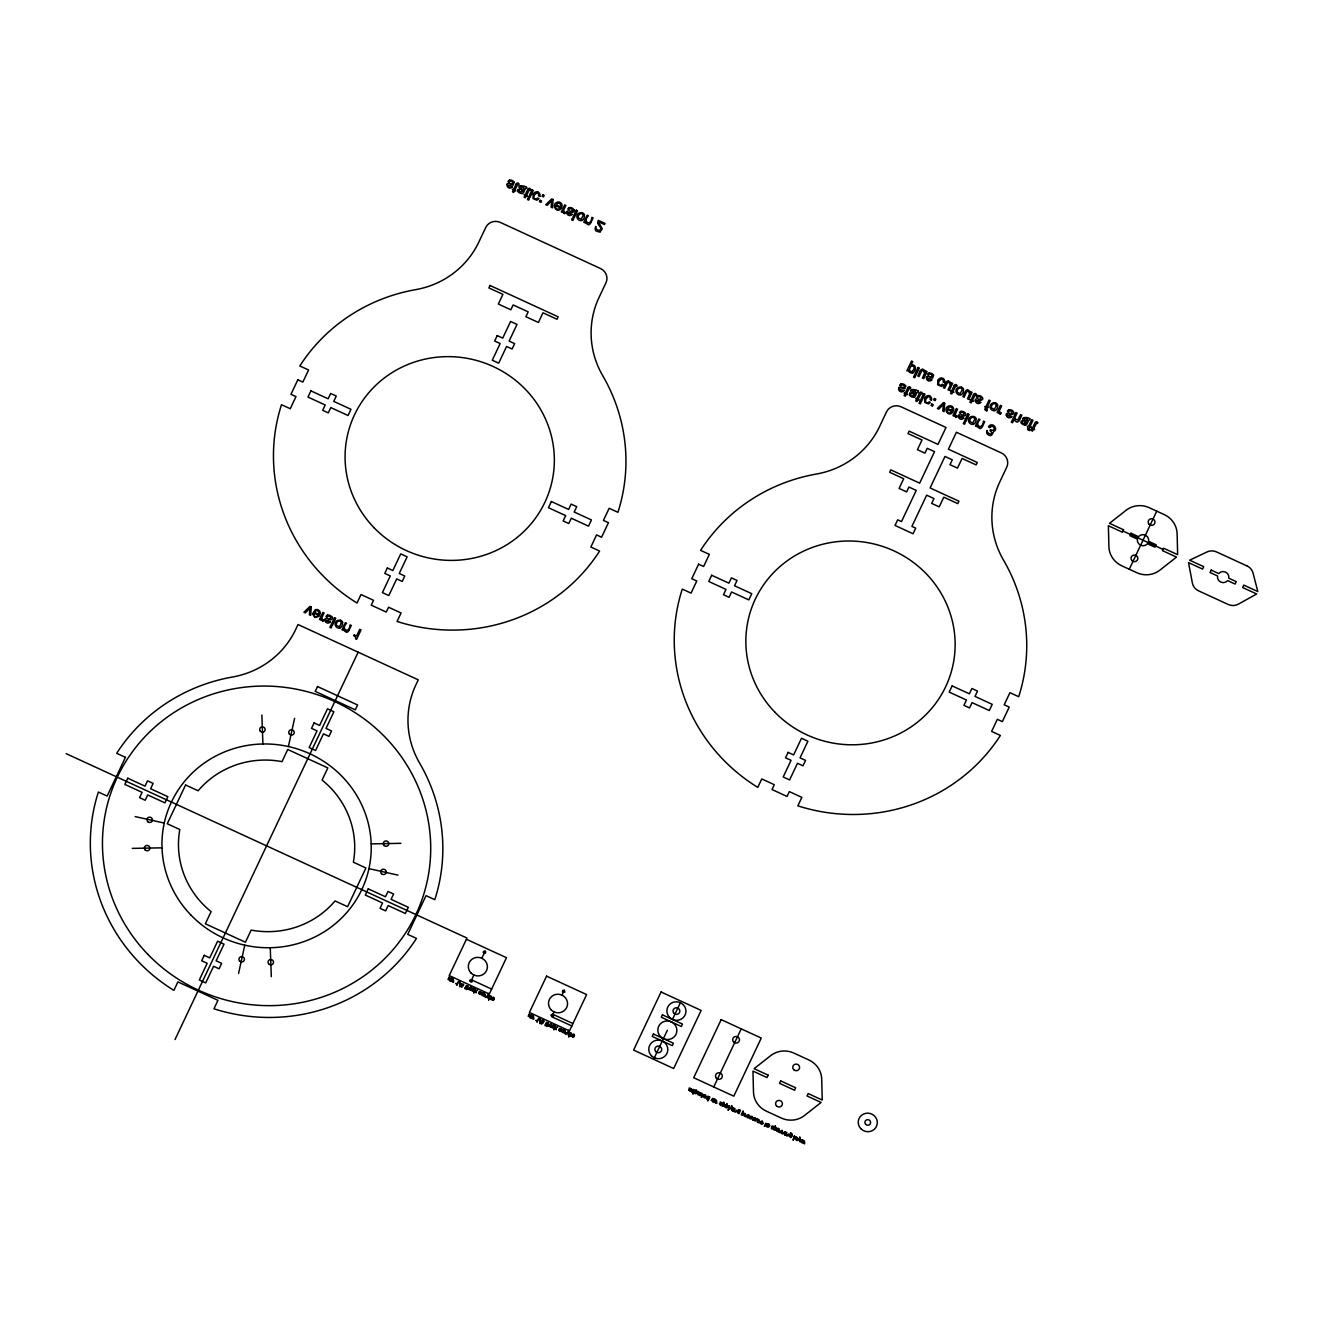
<?xml version="1.0" encoding="UTF-8"?>
<svg xmlns="http://www.w3.org/2000/svg" width="1324" height="1324" viewBox="0 0 1324 1324"><rect width="100%" height="100%" fill="white"/><g stroke="black" fill="none" stroke-linecap="round" stroke-linejoin="round"><path stroke-width="1.5" d="M915.529 368.122L915.132 369.909A8.887 8.623 15.2 0 1 914.785 370.687A4.568 4.419 15.2 0 1 912.832 372.789M553.846 1026.299L552.274 1025.819L552.886 1027.639M473.678 989.458L472.188 988.863L472.734 990.766M564.09 1031.065L562.584 1030.453L563.13 1032.356M574.02 1035.633L572.514 1035.02L573.06 1036.924M493.869 998.71L492.363 998.147L492.909 1000.05M483.922 994.175L482.433 993.579L482.979 995.466M564.587 1031.164C564.471 1026.183 558.91 1033.845 564.14 1032.19M574.517 1035.749C574.401 1030.767 568.84 1038.397 574.07 1036.758M238.585 973.388L244.775 945.154M288.4 746.554L294.59 718.336M696.474 1090.066L694.868 1093.475L695.878 1090.082M474.174 989.657C474.025 984.411 468.564 992.421 473.744 990.6M484.402 994.44C484.17 989.045 478.874 997.286 483.988 995.317M494.332 999.008C494.183 993.662 488.705 1001.755 493.918 999.885M554.309 1026.613C553.846 1021.102 548.914 1029.609 553.895 1027.474M480.811 992.735L480.248 991.693M690.847 1089.371L690.367 1088.378M522.632 191.45L520.382 192.079M914.255 395.214L912.004 395.826M1025.885 423.068L1023.551 423.564M478.543 992.917L480.215 994.556L481.622 992.388M688.579 1089.553L690.251 1091.191L691.558 1089.122M558.695 1029.807L560.366 1031.446L561.773 1029.278M719.329 1103.703L721.001 1105.341L722.308 1103.273M794.797 1138.425L796.469 1140.063L797.793 1137.995M734.555 1110.323L734.837 1108.453L733.513 1111.266M778.975 1130.746L779.257 1128.876L777.916 1131.706M782.087 1132.186L782.368 1130.315L781.028 1133.129M786.423 1134.188L786.704 1132.318L785.38 1135.131M560.929 1029.724L560.466 1028.599M721.547 1103.62L721.067 1102.478M797.031 1138.342L796.502 1137.2M986.86 407.842L988.581 407.312L987.356 406.749L990.236 400.659L989.028 400.096L986.148 406.187L984.692 406.667L985.701 407.13L985.188 408.239A2.582 2.516 15.2 0 0 984.891 409.546A2.367 2.284 15.2 0 0 986.33 410.721M516.079 184.235L513.878 188.902L512.421 189.415L513.414 189.878L512.487 191.848L513.729 192.427L514.655 190.441L515.814 190.987L515.119 189.481L517.783 184.499M518.71 184.864L519.157 183.92M525.562 188.356L523.642 192.427A1.969 1.92 15.2 0 1 522.02 193.585M526.555 188.356L526.803 187.346M323.039 621.188L323.619 619.946M527.73 189.597L525.512 194.264L524.072 194.777L525.065 195.24L524.122 197.21L525.363 197.773L526.307 195.803L527.465 196.349L526.753 194.843L529.434 189.862M530.361 190.226L530.808 189.282M349.155 629.976L351.307 625.458L350.049 624.878C349.288 634.676 340.202 629.264 346.574 623.273L345.349 622.71L342.006 629.777L343.181 630.307L343.644 629.314A3.525 3.409 15.2 0 0 345.845 631.796L346.408 631.862M564.835 213.694L565.414 212.436M175.033 1039.522L358.142 652.186M590.951 222.465L593.102 217.947L591.845 217.368C591.149 227.083 582.047 221.985 588.369 215.762L587.144 215.2L583.801 222.267L584.976 222.796L585.44 221.803A3.525 3.409 15.2 0 0 587.641 224.286L588.204 224.352M447.992 979.446L449.15 977.013L448.968 979.892M452.361 981.928C452.957 974.133 454.397 984.626 453.106 981.911M456.946 985.172L458.716 981.415L456.929 983.848L456.002 983.418M465.187 987.82L464.807 988.614L465.684 988.052M465.369 987.439L466.362 985.387M465.866 987.671L466.727 985.817M471.03 981.084L473.893 975.027M481.82 958.245L484.683 952.204M484.038 996.492C486.52 988.482 483.194 1002.4 488.043 994.804M528.16 1016.319L529.302 1013.886L529.137 1016.766M532.513 1018.801C533.307 1011.337 534.466 1021.35 533.274 1018.868M537.097 1022.045L538.868 1018.288L537.081 1020.721L536.17 1020.291M545.339 1024.693L544.958 1025.488L545.836 1024.925M545.521 1024.313L546.514 1022.26M546.018 1024.544L546.895 1022.691M554.044 1011.9L551.76 1016.749L571.803 1025.968M561.988 995.135L564.272 990.286L564.951 992.073L562.452 992.04L562.717 990.534L564.272 990.286M564.189 1033.382C565.067 1025.901 566.06 1035.815 564.951 1033.432M908.512 370.472L906.874 370.869L911.524 361.022L912.766 361.584L911.061 365.192A3.79 3.674 15.2 0 1 912.104 364.828M907.701 387.998L905.484 392.665L904.044 393.178L905.037 393.642L904.093 395.611L905.335 396.174L906.278 394.204L907.436 394.734L906.725 393.228L909.406 388.246M910.333 388.611L910.78 387.684M920.081 371.134L917.797 375.933L919.055 376.512L921.272 371.812A1.903 1.854 15.2 0 1 923.324 370.604M915.281 392.963L914.834 393.923A3.939 3.823 15.2 0 0 913.709 392.996L912.153 390.381L915.099 391.043M917.184 392.103L915.265 396.174A1.969 1.92 15.2 0 1 913.643 397.349M918.177 392.119L918.426 391.093M919.352 393.344L917.135 398.028L915.695 398.541L916.688 398.987L915.745 400.957L916.986 401.536L917.929 399.567L919.088 400.096L918.376 398.59L921.057 393.609M921.984 393.973L922.431 393.046M945.684 382.917L943.416 387.717L944.674 388.296L946.892 383.612A1.903 1.854 15.2 0 1 948.944 382.388M954.124 385.781L951.923 390.448L950.466 390.961L951.459 391.424L950.533 393.393L951.774 393.956L952.701 391.987L953.876 392.516L953.164 391.01L955.829 386.029M956.772 386.393L957.202 385.466M955.597 413.253L957.517 409.182L956.292 408.62L952.949 415.686L954.124 416.216L954.703 414.991A3.492 3.376 15.2 0 0 955.018 416.166A2.069 2.003 15.2 0 0 956.027 417.308L956.077 417.308M956.441 417.441L957.037 416.183M653.626 1059.299L667.362 1030.237M672.476 1019.447L680.387 1002.698M973.554 394.701L971.336 399.385L969.896 399.898L970.889 400.345L969.946 402.314L971.187 402.893L972.13 400.924L973.289 401.453L972.577 399.947L975.258 394.966M976.185 395.33L976.632 394.403M986.843 411.019L987.356 409.943M982.574 426.229L984.725 421.694L983.467 421.131C982.689 430.797 973.686 425.815 979.992 419.526L978.767 418.963L975.424 426.014L976.599 426.56L977.062 425.55A3.525 3.409 15.2 0 0 979.264 428.049L979.826 428.115M989.955 430.697L990.451 429.638M1000.563 414.164L1001.159 412.906M692.667 1093.773L693.313 1092.366M693.147 1094.005L694.984 1090.115M1014.234 419.129L1012.512 422.737L1011.288 422.174L1015.889 412.459L1017.113 413.022L1015.342 416.762A3.227 3.128 15.2 0 0 1014.912 418.996M696.987 1092.184C694.355 1097.298 696.407 1088.924 698.526 1091.919M699.287 1092.085C695.812 1098.572 700.032 1091.092 697.268 1091.853M701.621 1096.603L701.24 1097.381L702.117 1096.835M701.803 1096.206L702.779 1094.154M702.299 1096.438L703.16 1094.6M1028.831 419.89L1026.911 423.961A1.969 1.92 15.2 0 1 1025.289 425.136M713.752 1086.954L741.225 1028.847M707.579 1100.641L708.191 1099.234M708.059 1100.856L709.896 1096.967M1029.824 419.907L1030.122 418.93M711.137 1100.509L712.775 1098.291L712.113 1100.956M1029.542 430.664L1030.055 429.588M715.506 1102.991C716.284 1095.627 717.393 1105.672 716.267 1103.058M1037.519 423.548L1037.95 422.621M721.977 1105.954L723.847 1102.015L723.682 1103.67M725.089 1107.377L726.959 1103.455L726.793 1105.11M735.846 1111.15C738.809 1107.559 735.267 1114.659 734.175 1111.134M738.991 1113.765L740.43 1110.191L738.511 1109.711M741.241 1114.808L743.095 1110.886L742.946 1112.541M744.402 1116.281C744.982 1108.817 746.504 1118.946 745.147 1116.314M756.318 1119.492C753.687 1124.589 755.723 1116.215 757.841 1119.21M758.619 1119.392C755.292 1125.946 759.215 1118.383 756.616 1119.128M758.056 1122.57C758.817 1115.106 760.026 1125.119 758.801 1122.586M764.66 1125.615L764.296 1126.393L765.156 1125.83M764.842 1125.218L765.835 1123.166M765.338 1125.45L766.215 1123.613M773.53 1129.67L775.401 1125.731L775.268 1127.386M780.266 1131.59C783.312 1128.114 779.588 1134.982 778.595 1131.606M783.378 1133.013C786.473 1129.289 782.716 1136.571 781.69 1132.947M790.858 1137.63C794.88 1135.049 790.031 1131.275 790.378 1133.576M803.403 1143.439C804.016 1136.042 805.406 1145.889 804.164 1143.489M1129.273 569.254L1156.746 511.163M701.223 1095.478L699.122 1095.378L700.231 1094.071M751.817 1118.83L749.897 1118.83L750.212 1117.307M754.647 1120.054L752.512 1119.905L753.654 1118.648M773.299 1128.594L771.329 1128.693L771.627 1127.171M561.575 207.438L556.279 204.839A3.591 3.492 15.2 0 1 557.603 203.317A2.251 2.185 15.2 0 1 560.697 205.75M533.158 194.198L533.009 198.55L536.799 200.189A3.393 3.293 15.2 0 0 538.603 198.583M924.781 397.961L924.632 402.297L928.422 403.936A3.393 3.293 15.2 0 0 930.209 402.33L929.1 401.817A2.482 2.4 15.2 0 1 928.107 402.695A1.953 1.887 15.2 0 1 926.668 402.496M937.822 380.369L937.673 384.721L941.463 386.36A3.393 3.293 15.2 0 0 943.267 384.754L942.142 384.241A2.482 2.4 15.2 0 1 941.149 385.118A1.953 1.887 15.2 0 1 939.709 384.92M787.714 1135.016C790.593 1131.226 787.267 1138.607 786.042 1134.999M699.453 1093.243L701.803 1093.31L700.528 1094.65M750.079 1116.546L752.396 1116.546L751.221 1117.953M752.876 1117.82L755.226 1117.886L753.935 1119.227M771.511 1126.393L773.828 1126.41L772.719 1127.816M549.046 1025.388C551.645 1021.118 549.278 1028.268 547.673 1025.719M468.878 988.548C471.642 984.361 468.878 991.378 467.571 988.896M749.119 1117.357C747.547 1119.773 744.684 1114.543 748.772 1114.725M762.789 1123.646C761.035 1126.178 758.536 1120.617 762.425 1121.014M803.172 1142.215C801.467 1144.681 798.835 1139.269 802.807 1139.6M705.477 1097.232L704.004 1096.255L705.262 1097.431M748.573 1117.175L747.183 1116.115L748.424 1117.291M802.592 1142.066L801.219 1140.99L802.476 1142.165M568.195 1031.677L565.745 1034.094L568.162 1032.406L568.41 1035.318L568.691 1031.76A3.012 2.913 15.2 0 0 568.575 1030.237M731.626 1106.864L729.16 1109.28L731.593 1107.592L731.841 1110.505L732.122 1106.963A7.116 6.901 15.2 0 0 732.122 1106.103L731.609 1105.557M799.646 1138.16L797.18 1140.576L799.613 1138.888L799.861 1141.801L800.143 1138.259A7.116 6.901 15.2 0 0 800.143 1137.399L799.63 1136.853M468.679 988.747L467.587 988.101L467.968 985.668L466.131 989.558L467.355 988.498M541.036 1021.979L541.218 1023.982L543.039 1022.989M548.831 1025.62L547.772 1025.107L548.119 1022.542L546.282 1026.431L547.507 1025.388M600.252 231.7L602.238 228.804L600.153 224.931A4.932 4.783 15.2 0 1 598.928 222.134M700.231 1093.161L701.29 1093.442M750.857 1116.446L751.916 1116.728M753.637 1117.737L754.713 1118.019M772.273 1126.31L773.348 1126.592M542.112 1023.618L541.086 1023.237M543.32 1022.492C546.051 1019.927 539.778 1018.752 541.45 1021.929M700.413 1095.494L699.684 1095.296M753.836 1120.071L753.108 1119.872M772.471 1128.644L771.743 1128.445M541.384 1022.376L542.492 1022.922M738.262 1113.352L737.071 1111.25L739.421 1110.604M790.163 1137.2L788.905 1135.198L791.289 1134.469M724.079 1103.554L725.188 1105.805L722.821 1106.252M727.174 1104.977L728.349 1107.112L725.949 1107.708M743.327 1112.408L744.502 1114.543L742.102 1115.139M775.632 1127.27L776.741 1129.521L774.424 1130.034M738.891 1109.462L739.603 1110.935M790.759 1133.327L791.471 1134.8M692.8 1092.499C690.201 1093.459 692.32 1086.987 694.355 1090.297M707.827 1099.35C704.666 1099.946 707.661 1093.889 709.267 1097.166M1036.576 423.183L1033.912 428.165L1034.623 429.671L1033.448 429.142L1032.521 431.111L1031.28 430.532L1032.207 428.562L1031.231 428.115L1032.67 427.602L1034.888 422.919A1.936 1.87 15.2 0 1 1037.172 421.81M132.284 848.386L162.008 847.823M371.167 843.885L400.891 843.322M479.718 994.076L478.957 993.513M559.953 1030.966L559.142 1030.453M689.821 1090.728L689.026 1090.248M720.504 1104.861L719.76 1104.332M796.055 1139.6L795.244 1139.087M922.745 369.495L923.291 369.644A4.502 4.353 15.2 0 1 923.788 369.859A2.863 2.78 15.2 0 1 925.41 372.094L925.857 371.034L927.015 371.581L923.689 378.631L922.447 378.068L924.566 373.236L923.689 371.101M948.365 381.279L948.894 381.428A4.502 4.353 15.2 0 1 949.407 381.643A2.863 2.78 15.2 0 1 951.029 383.877L951.476 382.835L952.635 383.364L949.308 390.415L948.067 389.852L950.169 385.118L949.44 382.984M967.778 390.216L968.324 390.365A4.502 4.353 15.2 0 1 968.82 390.58A2.863 2.78 15.2 0 1 970.459 392.798L970.906 391.755L972.064 392.301L968.721 399.352L967.496 398.789L969.582 394.055L968.854 391.921M135.147 816.594L164.242 823.065M368.949 868.643L398.028 875.131M912.683 365.97L910.432 366.715L909.323 370.124A1.969 1.903 15.2 0 0 912.501 371.349M564.421 213.545L564.454 213.545A2.069 2.003 15.2 0 1 563.362 212.436A3.492 3.376 15.2 0 1 563.048 211.244L562.501 212.469L561.326 211.923L564.669 204.872L565.894 205.435L563.974 209.49A2.185 2.118 15.2 0 0 564.967 212.353M1000.15 414.015L1000.183 414.015A2.069 2.003 15.2 0 1 999.107 412.906M322.659 621.055L322.626 621.039A2.069 2.003 15.2 0 1 321.567 619.946M471.609 979.859C466.147 979.677 473.992 985.073 471.692 979.909L491.651 989.094M552.902 1014.316C547.391 1014.714 555.65 1019.199 553.002 1014.366L572.944 1023.551M705.593 1094.865C703.176 1093.012 702.564 1099.698 705.973 1097.464A3.972 3.856 15.2 0 0 706.271 1096.901L704.169 1095.875L705.94 1095.825M599.176 222.101L604.505 224.55L605.035 223.442L598.332 220.347A6.388 6.206 15.2 0 0 597.819 222.713M509.194 182.05L508.019 181.504A3.161 3.078 15.2 0 1 509.574 180.047M560.78 205.766L561.972 206.329A3.442 3.343 15.2 0 0 561.806 204.277A3.558 3.442 15.2 0 0 560.78 202.903A4.7 4.551 15.2 0 0 559.837 202.34A3.525 3.409 15.2 0 0 557.073 202.224C550.883 204.409 556.659 213.859 560.797 208.811A9.93 9.632 15.2 0 0 561.558 207.438M539.712 196.432L538.52 195.869A2.218 2.151 15.2 0 0 535.525 193.023M944.376 382.603L943.184 382.057A2.218 2.151 15.2 0 0 940.189 379.194M538.686 198.617L537.478 198.07A2.482 2.4 15.2 0 1 536.485 198.931A1.953 1.887 15.2 0 1 535.045 198.732M512.471 186.982L509.359 186.982L507.969 185.343L513.282 185.046L514.159 182.133M518.098 189.415L519.24 189.944M572.249 214.471C557.586 210.88 576.916 215.018 573.937 209.639M931.897 379.938L928.654 379.905L927.396 378.316L932.692 378.002L933.586 375.106M980.803 402.446C965.957 399.054 985.519 402.86 982.491 397.597M1011.85 416.729C997.121 413.138 1016.451 417.275 1013.539 411.88A3.856 3.74 15.2 0 0 1009.004 409.943M1022.509 421.479L1021.367 420.949A2.532 2.466 15.2 0 0 1021.284 423.217M595.684 226.553C595.767 232.163 604.406 231.237 598.895 225.245A5.346 5.18 15.2 0 1 597.736 222.73M900.816 385.797L899.641 385.251A3.161 3.078 15.2 0 1 901.197 383.795M952.386 409.53L953.594 410.076A3.442 3.343 15.2 0 0 953.412 408.024A3.558 3.442 15.2 0 0 952.403 406.667A4.7 4.551 15.2 0 0 951.459 406.104A3.525 3.409 15.2 0 0 948.696 405.972C942.44 408.189 948.332 417.606 952.419 412.575A9.93 9.632 15.2 0 0 953.181 411.185L947.901 408.603A3.591 3.492 15.2 0 1 949.225 407.08A2.251 2.185 15.2 0 1 952.32 409.513M931.335 400.179L930.143 399.633A2.218 2.151 15.2 0 0 927.148 396.77M989.756 427.553L988.482 426.957A4.005 3.873 15.2 0 1 990.302 425.054C994.539 423.283 997.915 430.317 993.695 431.442C993.05 432.054 991.941 438.244 987.87 434.553A2.863 2.78 15.2 0 1 986.661 432.518A4.171 4.038 15.2 0 1 987.125 430.532M909.72 393.162L910.862 393.691M904.093 390.729L900.982 390.745L899.592 389.107L904.904 388.793L905.781 385.896M963.872 418.235C949.027 414.826 968.556 418.665 965.56 413.386M987.092 430.515C986.645 434.024 994.837 436.059 990.584 430.929M1246.927 565.911L1216.524 551.926A11.039 10.708 15.2 0 0 1206.975 551.959L1189.664 560.201L1203.698 566.655L1202.556 569.072L1188.522 562.617L1192.361 582.941A11.039 10.708 15.2 0 0 1198.617 590.852L1228.258 604.489A11.039 10.708 15.2 0 0 1238.42 604.125L1256.658 593.979L1242.624 587.525L1243.766 585.092L1257.8 591.547L1253.067 573.11A11.039 10.708 15.2 0 0 1246.96 565.878M1122.967 530.99L1163.051 549.427M330.454 621.982C315.608 618.556 335.22 622.396 332.142 617.149M66.2 753.67L466.975 938.054M526.273 187.015C524.469 185.79 513.182 183.672 522.682 191.169M917.896 390.779C915.827 389.273 904.921 387.8 914.305 394.933M1029.542 418.566C1027.904 416.762 1017.229 416.663 1025.951 422.72M796.469 1138.888L795.327 1136.968L797.379 1137.68M690.251 1090.016L689.109 1088.096L691.145 1088.808M560.366 1030.271L559.224 1028.351L561.277 1029.046M480.215 993.381L479.073 991.461L481.125 992.173M1025.388 420.767L1023.816 418.169L1026.745 418.831M720.173 1103.653L720.256 1101.949L721.894 1102.958M523.476 187.28L520.531 186.618L522.103 189.216A3.939 3.823 15.2 0 1 523.245 190.143L523.659 189.216A2.003 1.936 15.2 0 0 523.51 187.263M932.295 375.238L931.666 376.877A6.157 5.975 15.2 0 1 930.557 376.728L929.365 376.512A5.644 5.462 15.2 0 0 927.743 376.347A1.804 1.754 15.2 0 0 926.353 377.224M762.773 1121.974L761.002 1122.024L763.121 1123.066A3.972 3.856 15.2 0 1 762.872 1123.53M803.155 1140.56L801.467 1140.444L803.536 1141.586A3.972 3.856 15.2 0 1 803.254 1142.116M1015.061 418.98L1017.775 420.072L1020.572 414.611L1021.847 415.206L1019.695 419.725A3.509 3.393 15.2 0 1 1017.014 422.075M749.103 1115.685L747.398 1115.636L749.483 1116.728A3.972 3.856 15.2 0 1 749.202 1117.257M484.783 996.525L486.14 997.469L488.01 995.532L488.258 998.445L488.539 994.887A3.012 2.913 15.2 0 0 488.424 993.364M969.714 421.38L972.842 423.035L974.778 419.145A2.118 2.052 15.2 0 0 971.601 417.557M578.091 217.616L581.219 219.271L583.172 215.398A2.118 2.052 15.2 0 0 579.978 213.809M261.871 715.043L262.913 743.989M270.262 947.719L271.304 976.682M536.021 1020.589A1.804 1.754 15.2 0 1 537.048 1021.797M455.87 983.715A1.804 1.754 15.2 0 1 456.896 984.924M314.897 616.752A2.88 2.78 15.2 0 0 318.157 615.197L314.086 613.31A2.383 2.3 15.2 0 0 314.947 616.372M321.6 619.93A3.492 3.376 15.2 0 1 321.252 618.755L320.706 619.98L319.531 619.433L322.874 612.383L324.099 612.946L322.179 617.001A2.185 2.118 15.2 0 0 323.172 619.864M327.541 615.048A3.161 3.078 15.2 0 0 326.002 616.504L327.177 617.05A2.036 1.969 15.2 0 1 327.889 616.256A2.565 2.482 15.2 0 1 330.752 617.348L330.206 618.92A6.157 5.975 15.2 0 1 329.113 618.771L327.922 618.556A5.644 5.462 15.2 0 0 326.3 618.391A1.804 1.754 15.2 0 0 324.91 619.268M330.305 621.883A2.913 2.83 15.2 0 1 325.125 619.351M327.591 615.197A3.856 3.74 15.2 0 1 331.976 617.216M339.937 628.139A4.138 4.005 15.2 0 1 335.088 623.869A4.138 4.005 15.2 0 1 340.433 620.344M342.37 622.561A4.948 4.8 15.2 0 1 339.92 627.973M340.467 620.211A3.773 3.658 15.2 0 1 342.75 622.462M349.073 629.959A3.558 3.442 15.2 0 1 346.54 632.359M509.227 182.05A2.036 1.969 15.2 0 1 509.922 181.256A2.565 2.482 15.2 0 1 512.785 182.348L512.305 183.904A6.157 5.975 15.2 0 1 511.147 183.755L509.939 183.54A5.644 5.462 15.2 0 0 508.333 183.391M512.338 186.883A2.913 2.83 15.2 0 1 507.142 184.35M506.927 184.268A1.804 1.754 15.2 0 1 508.333 183.407M509.608 180.18A3.856 3.74 15.2 0 1 514.01 182.199M515.946 184.185A1.936 1.87 15.2 0 1 518.363 183.109M520.2 192.195A1.969 1.903 15.2 0 1 519.074 189.895M518.015 191.666A2.532 2.466 15.2 0 1 518.164 189.448M522.02 193.47A4.369 4.237 15.2 0 1 518.164 191.599M527.597 189.547A1.936 1.87 15.2 0 1 530.014 188.471M533.241 194.231A3.889 3.757 15.2 0 1 537.974 191.98M537.974 192.079A3.707 3.591 15.2 0 1 539.894 196.482M534.631 199.047A3.773 3.658 15.2 0 1 535.872 193.734M556.692 209.242A2.88 2.78 15.2 0 0 559.953 207.686L555.881 205.799A2.383 2.3 15.2 0 0 556.742 208.861M569.337 207.537A3.161 3.078 15.2 0 0 567.797 208.993L568.972 209.54A2.036 1.969 15.2 0 1 569.684 208.745A2.565 2.482 15.2 0 1 572.547 209.837L572.067 211.393A6.157 5.975 15.2 0 1 570.909 211.261L569.717 211.046A5.644 5.462 15.2 0 0 568.095 210.88A1.804 1.754 15.2 0 0 566.705 211.757M572.1 214.372A2.913 2.83 15.2 0 1 566.92 211.84M569.386 207.686A3.856 3.74 15.2 0 1 573.772 209.705M582.229 212.833A4.138 4.005 15.2 0 0 576.883 216.358A4.138 4.005 15.2 0 0 581.732 220.628A4.948 4.8 15.2 0 0 584.165 215.051M582.262 212.701A3.773 3.658 15.2 0 1 584.546 214.951M578.207 217.599A4.286 4.154 15.2 0 1 579.945 213.76M590.868 222.449A3.558 3.442 15.2 0 1 588.336 224.848M595.932 231.038A4.171 4.038 15.2 0 1 595.767 226.603M600.285 231.849A3.922 3.79 15.2 0 1 596.992 231.104M900.85 385.814A2.036 1.969 15.2 0 1 901.545 385.003A2.565 2.482 15.2 0 1 904.391 386.095L903.928 387.651A6.157 5.975 15.2 0 1 902.769 387.518L901.561 387.303A5.644 5.462 15.2 0 0 899.956 387.138A1.804 1.754 15.2 0 0 898.549 388.015M903.961 390.63A2.913 2.83 15.2 0 1 898.764 388.098M901.23 383.943A3.856 3.74 15.2 0 1 905.633 385.963M907.569 387.932A1.936 1.87 15.2 0 1 909.985 386.873M915.132 391.027A2.003 1.936 15.2 0 1 915.314 392.98M911.822 395.959A1.969 1.903 15.2 0 1 910.697 393.642M909.638 395.429A2.532 2.466 15.2 0 1 909.787 393.195M913.643 397.233A4.369 4.237 15.2 0 1 909.787 395.363M919.22 393.294A1.936 1.87 15.2 0 1 921.636 392.235M924.864 397.978A3.889 3.757 15.2 0 1 929.58 395.727M929.597 395.843A3.707 3.591 15.2 0 1 931.5 400.245M926.237 402.794A3.773 3.658 15.2 0 1 927.495 397.498M948.315 413.005A2.88 2.78 15.2 0 0 951.575 411.433L947.488 409.563A2.383 2.3 15.2 0 0 948.365 412.625M956.59 416.117A2.185 2.118 15.2 0 1 955.564 413.237M960.959 411.301A3.161 3.078 15.2 0 0 959.42 412.757L960.595 413.303A2.036 1.969 15.2 0 1 961.307 412.509A2.565 2.482 15.2 0 1 964.17 413.601L963.69 415.157A6.157 5.975 15.2 0 1 962.531 415.008L961.34 414.809A5.644 5.462 15.2 0 0 959.718 414.644A1.804 1.754 15.2 0 0 958.328 415.521M963.723 418.136A2.913 2.83 15.2 0 1 958.543 415.604M961.009 411.433A3.856 3.74 15.2 0 1 965.395 413.469M973.835 416.597A4.138 4.005 15.2 0 0 968.489 420.105A4.138 4.005 15.2 0 0 973.355 424.375A4.948 4.8 15.2 0 0 975.788 418.814M973.885 416.464A3.773 3.658 15.2 0 1 976.169 418.715M969.83 421.363A4.286 4.154 15.2 0 1 971.568 417.507M982.491 426.196A3.558 3.442 15.2 0 1 979.959 428.612M989.806 427.569A3.939 3.823 15.2 0 1 990.716 426.345M992.851 430.35A3.674 3.558 15.2 0 1 990.981 429.853M990.915 426.659A2.218 2.151 15.2 0 1 993.96 427.569A2.218 2.151 15.2 0 1 992.95 430.499M913.461 365.921A3.591 3.476 15.2 0 1 912.269 370.935M910.763 371.614A2.631 2.549 15.2 0 1 910.151 371.332M912.848 372.888A3.293 3.178 15.2 0 1 908.463 370.488M912.104 364.812A3.095 2.996 15.2 0 1 915.397 368.105M920.114 371.15A3.012 2.913 15.2 0 1 922.712 369.131M929.001 373.004A3.161 3.078 15.2 0 0 927.445 374.46L928.621 375.006A2.036 1.969 15.2 0 1 929.349 374.212A2.565 2.482 15.2 0 1 932.195 375.304M931.748 379.839A2.913 2.83 15.2 0 1 926.568 377.307M929.034 373.153A3.856 3.74 15.2 0 1 933.42 375.172M937.905 380.402A3.889 3.757 15.2 0 1 942.638 378.151A3.707 3.591 15.2 0 1 944.558 382.653M939.295 385.218A3.773 3.658 15.2 0 1 940.536 379.922M945.733 382.934A3.012 2.913 15.2 0 1 948.332 380.931M953.992 385.714A1.936 1.87 15.2 0 1 956.424 384.655M961.29 387.237A4.138 4.005 15.2 0 0 955.945 390.745A4.138 4.005 15.2 0 0 960.794 395.015A4.948 4.8 15.2 0 0 963.227 389.455M961.323 387.105A3.773 3.658 15.2 0 1 963.607 389.355M959.039 388.197A2.118 2.052 15.2 0 1 962.2 389.786L960.148 393.725L957.153 392.02A4.286 4.154 15.2 0 1 959.006 388.147M968.357 391.325A1.903 1.854 15.2 0 0 966.272 392.533L964.087 397.233L962.846 396.654L965.113 391.854A3.012 2.913 15.2 0 1 967.745 389.852M973.421 394.651A1.936 1.87 15.2 0 1 975.838 393.592M977.906 395.512A3.161 3.078 15.2 0 0 976.367 396.968L977.542 397.514A2.036 1.969 15.2 0 1 978.254 396.72A2.565 2.482 15.2 0 1 981.117 397.812L980.571 399.385A6.157 5.975 15.2 0 1 979.479 399.236L978.287 399.02A5.644 5.462 15.2 0 0 976.665 398.855A1.804 1.754 15.2 0 0 975.275 399.732M980.67 402.347A2.913 2.83 15.2 0 1 975.49 399.815M977.956 395.644A3.856 3.74 15.2 0 1 982.342 397.68M987.075 409.828A2.334 2.267 15.2 0 1 986.546 409.546L986.38 409.298A7.994 7.745 15.2 0 1 986.893 407.858M995.449 402.959A4.138 4.005 15.2 0 0 990.104 406.468A4.138 4.005 15.2 0 0 994.969 410.738A4.948 4.8 15.2 0 0 997.402 405.177M995.483 402.827A3.773 3.658 15.2 0 1 997.783 405.061M999.14 412.889A3.492 3.376 15.2 0 1 998.776 411.714L998.23 412.939L997.071 412.393L1000.398 405.343L1001.639 405.905L999.719 409.96A2.185 2.118 15.2 0 0 1000.696 412.823M1008.954 409.795A3.161 3.078 15.2 0 0 1007.415 411.251L1008.59 411.797A2.036 1.969 15.2 0 1 1009.302 411.003A2.565 2.482 15.2 0 1 1012.165 412.095L1011.685 413.651A6.157 5.975 15.2 0 1 1010.526 413.518L1009.318 413.303A5.644 5.462 15.2 0 0 1007.713 413.138A1.804 1.754 15.2 0 0 1006.323 414.015M1011.718 416.63A2.913 2.83 15.2 0 1 1006.538 414.098M1016.253 421.677A3.641 3.525 15.2 0 1 1014.151 419.145M1026.779 418.814A2.003 1.936 15.2 0 1 1026.977 420.767L1026.481 421.711A3.939 3.823 15.2 0 0 1025.372 420.784M1023.469 423.746A1.969 1.903 15.2 0 1 1022.343 421.429M1025.289 425.021A4.369 4.237 15.2 0 1 1021.433 423.15M1029.029 430.366A2.367 2.284 15.2 0 1 1027.573 429.241A2.582 2.516 15.2 0 1 1027.92 427.9L1027.391 426.311L1028.847 425.848L1031.727 419.741L1032.952 420.304L1030.072 426.394L1031.297 426.957L1029.642 427.338A7.994 7.745 15.2 0 0 1029.029 428.811L1029.261 429.175A2.334 2.267 15.2 0 0 1029.774 429.473M543.502 1021.251L541.682 1021.185L543.485 1021.383M724.89 1104.795C724.129 1109.115 721.563 1102.611 724.89 1104.795M728.001 1106.219C727.207 1110.538 724.724 1103.935 728.001 1106.219M744.154 1113.649C743.343 1117.969 740.894 1111.366 744.154 1113.649M776.46 1128.511C775.516 1132.881 773.233 1126.194 776.46 1128.511M341.377 623.041L339.424 626.782L336.329 625.259A4.286 4.154 15.2 0 1 338.15 621.27A2.118 2.052 15.2 0 1 341.344 622.909L341.377 623.041M452.096 979.23C451.467 983.633 448.571 976.98 452.096 979.23M532.248 1016.104C530.444 1012.645 529.666 1020.308 532.248 1016.269M715.241 1100.294C713.471 1096.818 712.593 1104.464 715.225 1100.459M768.963 1125.019C768.218 1129.488 765.52 1122.702 768.963 1125.019M996.393 405.64L994.307 409.447L991.328 407.726A4.286 4.154 15.2 0 1 993.166 403.87A2.118 2.052 15.2 0 1 996.36 405.508L996.393 405.64M694.041 1090.595C692.899 1095.13 691.078 1087.997 694.041 1090.645M708.952 1097.464C707.959 1101.899 705.924 1094.915 708.952 1097.513M737.418 1112.061C740.464 1114.576 738.411 1107.923 737.435 1111.945M789.286 1135.909C792.215 1138.59 790.56 1131.557 789.286 1135.876M760.754 1122.769L762.458 1123.149L760.754 1122.719M312.547 613.839L314.897 617.481L319.001 616.322A9.93 9.632 15.2 0 0 319.763 614.932L314.483 612.35A3.591 3.492 15.2 0 1 315.807 610.827A2.251 2.185 15.2 0 1 318.902 613.26L320.176 613.839A3.442 3.343 15.2 0 0 320.011 611.771A3.558 3.442 15.2 0 0 318.985 610.414A4.7 4.551 15.2 0 0 318.041 609.851A3.525 3.409 15.2 0 0 315.278 609.735L312.547 613.839M483.31 952.088C486.09 956.673 486.769 947.802 483.326 951.989M311.272 607.037L310.677 615.362L309.336 614.75L310.015 608.064L305.348 612.913L303.924 612.251L309.965 606.425L311.272 607.037M553.068 199.527L552.472 207.851L551.132 207.239L551.81 200.553L547.143 205.402L545.72 204.74L551.76 198.914L553.068 199.527M944.691 403.274L944.095 411.615L942.754 410.986L943.433 404.3L938.766 409.149L937.342 408.504L943.367 402.678L944.691 403.274M459.842 981.928L459.693 986.579L459.842 981.928M539.993 1018.801L539.861 1023.452L539.993 1018.801M297.834 379.789L290.966 394.32L295.98 396.621L290.254 408.735L281.499 404.697A176.622 171.226 15.2 0 0 357 603.016L361.005 594.542L373.517 600.302L371.233 605.151L386.26 612.069L388.561 607.219L401.073 612.979L397.068 621.452A176.622 171.226 15.2 0 0 599.606 551.049L590.852 547.027L596.561 534.913L601.576 537.23L608.444 522.699L603.43 520.398L609.156 508.284L617.911 512.322A176.622 171.226 15.2 0 0 602.718 375.685A88.311 85.613 15.2 0 1 599.06 297.404L605.962 282.806A11.039 10.708 15.2 0 0 600.517 268.524L500.323 222.415A11.039 10.708 15.2 0 0 485.726 227.496L478.825 242.077A88.311 85.613 15.2 0 1 415.686 289.642A176.622 171.226 15.2 0 0 299.803 365.97L308.575 369.992L302.848 382.106L297.834 379.789M125.449 757.345L107.145 796.072L98.373 792.05A176.622 171.226 15.2 0 0 173.874 990.369L177.879 981.895L217.963 1000.332L213.958 1008.805A176.622 171.226 15.2 0 0 416.481 938.402L407.726 934.363L426.03 895.636L434.802 899.675A176.622 171.226 15.2 0 0 419.592 763.038A88.311 85.613 15.2 0 1 415.951 684.74L418.268 679.841L298.032 624.531L295.715 629.43A88.311 85.613 15.2 0 1 232.561 676.994A176.622 171.226 15.2 0 0 116.694 753.306L125.449 757.345M127.783 778.214L124.853 784.42L142.082 792.348L139.566 797.677L145.177 800.259L147.692 794.93L164.937 802.857L167.867 796.667L150.622 788.74L153.137 783.411L147.527 780.829L145.011 786.158L127.783 778.214M310.908 390.878L307.979 397.068L325.207 404.995L322.692 410.324L328.302 412.906L330.818 407.577L348.047 415.504L350.976 409.315L333.747 401.387L336.263 396.058L330.652 393.476L328.137 398.805L310.908 390.878M185.575 785L167.254 823.743L179.816 829.519A88.311 85.613 15.2 0 0 211.095 911.64L205.352 923.788L245.42 942.225L251.163 930.093A88.311 85.613 15.2 0 0 335.038 900.932L347.6 906.708L365.921 867.981L353.359 862.189A88.311 85.613 15.2 0 0 322.096 780.068L327.822 767.92L287.755 749.483L282.012 761.631A88.311 85.613 15.2 0 0 198.137 790.776L185.575 785M528.094 198.186L527.448 199.527L528.706 200.106L529.335 198.766L528.094 198.186M532.033 189.845L528.706 196.879L529.964 197.458L533.274 190.424L532.033 189.845M490.029 285.471L488.887 287.904L502.921 294.358L498.337 304.04L510.865 309.799L513.149 304.95L528.177 311.868L525.893 316.717L538.421 322.477L542.989 312.795L557.023 319.25L558.165 316.817L490.029 285.471M330.537 626.053L329.891 627.394L331.149 627.973L331.778 626.633L330.537 626.053M334.476 617.712L331.149 624.746L332.407 625.309L335.733 618.291L334.476 617.712M540.159 200.321L539.48 201.761L540.904 202.406L541.582 200.983L540.159 200.321M542.774 194.793L542.095 196.233L543.519 196.879L544.197 195.439L542.774 194.793M317.512 686.544L315.228 691.376L355.295 709.829L357.579 704.98L317.512 686.544M354.269 634.957L353.839 635.868A6.521 6.322 15.2 0 1 355.544 637.092A2.764 2.681 15.2 0 1 355.544 638.863L356.603 639.343L361.038 629.943L359.731 629.33L356.57 636.017L354.269 634.957M204.21 955.332L201.662 960.761L207.173 963.293L199.295 979.959L205.7 982.904L213.578 966.255L219.089 968.787L221.654 963.359L216.143 960.827L224.021 944.161L217.599 941.215L209.722 957.881L204.21 955.332M314.086 722.937L311.521 728.349L317.032 730.881L309.171 747.547L315.575 750.493L323.453 733.844L328.964 736.376L331.53 730.947L326.018 728.415L333.88 711.766L327.475 708.803L319.597 725.469L314.086 722.937M387.336 567.996L384.771 573.408L390.282 575.957L382.404 592.606L388.826 595.552L396.703 578.902L402.215 581.435L404.763 576.006L399.252 573.474L407.13 556.825L400.725 553.879L392.847 570.528L387.336 567.996M497.212 335.584L494.646 341.013L500.158 343.545L492.28 360.194L498.701 363.157L506.562 346.491L512.074 349.023L514.639 343.611L509.128 341.062L517.005 324.413L510.601 321.467L502.723 338.117L497.212 335.584M572.332 218.543L571.687 219.883L572.944 220.463L573.573 219.122L572.332 218.543M576.271 210.202L572.944 217.235L574.202 217.798L577.512 210.781L576.271 210.202M368.254 888.851L365.325 895.057L382.553 902.985L380.038 908.314L385.648 910.895L388.164 905.566L405.392 913.494L408.322 907.288L391.093 899.36L393.609 894.048L387.998 891.466L385.483 896.778L368.254 888.851M551.363 501.515L548.434 507.704L565.679 515.632L563.147 520.961L568.757 523.543L571.289 518.214L588.518 526.141L591.447 519.951L574.219 512.024L576.734 506.695L571.124 504.113L568.608 509.442L551.363 501.515M466.412 939.262L449.233 975.573L489.317 994.01L506.48 957.699L466.412 939.262M461.1 983.633C459.858 992.106 465.849 982.16 462.821 984.427L461.1 983.633M462.606 984.824L461.811 986.546L461.364 984.262L462.606 984.824M471.079 987.092L470.252 990.137L471.079 987.092M475.101 988.945L473.744 993.033L474.803 990.782L476.127 992.851L475.515 991.279L477.517 990.071L475.316 990.782L475.101 988.945M490.029 995.814L488.688 999.918L490.029 995.814M491.254 996.376L490.426 999.421L491.254 996.376M698.625 564.189L691.757 578.704L696.755 581.021L691.045 593.119L682.274 589.097A176.622 171.226 15.2 0 0 757.775 787.399L761.78 778.942L774.308 784.702L772.008 789.534L787.035 796.452L789.336 791.62L801.847 797.379L797.859 805.836A176.622 171.226 15.2 0 0 1000.381 735.449L991.626 731.411L997.336 719.313L1002.351 721.613L1009.219 707.082L1004.204 704.782L1009.931 692.684L1018.702 696.705A176.622 171.226 15.2 0 0 1003.493 560.085A88.311 85.613 15.2 0 1 999.852 481.787L1006.736 467.207A11.039 10.708 15.2 0 0 1001.292 452.907L956.408 432.253L948.398 449.2L977.261 462.473L976.119 464.906L962.085 458.452L957.5 468.133L949.987 464.674L952.287 459.825L944.972 456.466L930.093 487.944L958.94 501.217L957.798 503.633L943.78 497.179L939.196 506.86L931.682 503.401L933.966 498.569L926.651 495.193L911.905 526.389L915.728 528.127L913.064 533.754L895.024 525.446L897.689 519.836L901.495 521.59L916.241 490.41L908.926 487.033L906.626 491.883L899.112 488.424L903.696 478.742L889.662 472.287L890.804 469.871L919.667 483.144L934.545 451.666L927.23 448.306L924.946 453.156L917.433 449.697L922.001 440.015L907.983 433.56L909.125 431.127L937.988 444.401L945.998 427.47L901.098 406.816A11.039 10.708 15.2 0 0 886.501 411.88L879.616 426.477A88.311 85.613 15.2 0 1 816.461 474.025A176.622 171.226 15.2 0 0 700.595 550.354L709.35 554.392L703.623 566.49L698.625 564.189M711.683 575.261L708.754 581.468L725.982 589.395L723.467 594.724L729.077 597.306L731.593 591.977L748.821 599.904L751.751 593.698L734.522 585.771L737.038 580.442L731.427 577.86L728.912 583.189L711.683 575.261M546.564 976.136L529.401 1012.446L569.469 1030.899L586.631 994.572L546.564 976.136M551.231 1023.982L550.403 1027.01L551.231 1023.982M555.253 1025.819L553.895 1029.923L554.955 1027.672L556.279 1029.741L555.666 1028.169L557.685 1026.944L555.468 1027.656L555.253 1025.819M570.181 1032.687L568.84 1036.791L570.181 1032.687M571.405 1033.266L570.578 1036.295L571.405 1033.266M918.095 367.476L913.527 377.158L914.752 377.721L919.319 368.039L918.095 367.476M919.717 401.95L919.071 403.29L920.329 403.87L920.958 402.513L919.717 401.95M923.656 393.609L920.329 400.626L921.587 401.205L924.897 394.188L923.656 393.609M931.782 404.068L931.103 405.508L932.526 406.17L933.205 404.73L931.782 404.068M934.396 398.541L933.718 399.98L935.141 400.642L935.82 399.203L934.396 398.541M661.057 991.974L633.6 1050.081L673.668 1068.518L701.141 1010.411L661.057 991.974M653.394 1034.011L652.236 1036.427L672.278 1045.646L673.419 1043.229L653.394 1034.011M662.447 1014.846L661.305 1017.262L681.347 1026.481L682.489 1024.064L662.447 1014.846M788.111 752.38L785.546 757.808L791.057 760.34L783.196 776.989L789.601 779.952L797.478 763.286L802.989 765.818L805.555 760.406L800.044 757.874L807.905 741.208L801.5 738.262L793.622 754.912L788.111 752.38M963.955 422.306L963.309 423.647L964.567 424.21L965.196 422.869L963.955 422.306M967.894 413.965L964.567 420.982L965.825 421.562L969.135 414.528L967.894 413.965M721.183 1019.629L693.71 1077.736L733.794 1096.173L761.25 1038.066L721.183 1019.629M729.574 1106.02L728.233 1110.124L729.574 1106.02M733.595 1107.874L732.768 1110.919L733.595 1107.874M768.135 1075.138L766.993 1077.554L752.959 1071.099L753.488 1091.986A22.078 21.399 15.2 0 0 766.364 1111.167L781.375 1118.068A22.078 21.399 15.2 0 0 804.545 1115.47L821.095 1102.445L807.061 1095.991L808.203 1093.574L822.237 1100.029L821.707 1079.143A22.078 21.399 15.2 0 0 808.848 1059.961L793.821 1053.06A22.078 21.399 15.2 0 0 770.667 1055.658L754.101 1068.683L768.135 1075.138M952.138 685.898L949.209 692.088L966.454 700.032L963.938 705.344L969.549 707.926L972.064 702.614L989.293 710.541L992.222 704.335L974.994 696.407L977.509 691.078L971.899 688.497L969.383 693.826L952.138 685.898M780.663 1080.897L779.505 1083.313L794.549 1090.231L795.691 1087.815L780.663 1080.897M778.016 1128.313L777.188 1131.358L778.016 1128.313M785.463 1131.739L784.636 1134.784L785.463 1131.739M794.499 1135.893L793.159 1139.997L794.499 1135.893M1123.546 529.782L1122.388 532.198L1108.37 525.744L1108.9 546.63A22.078 21.399 15.2 0 0 1121.759 565.811L1136.786 572.713A22.078 21.399 15.2 0 0 1159.94 570.114L1176.506 557.09L1162.472 550.635L1163.614 548.219L1177.648 554.673L1177.119 533.787A22.078 21.399 15.2 0 0 1164.243 514.606L1149.232 507.704A22.078 21.399 15.2 0 0 1126.062 510.303L1109.512 523.328L1123.546 529.782M1131.06 533.241L1129.902 535.657L1137.382 539.1A5.743 5.561 15.2 0 0 1147.494 543.75L1154.958 547.176L1156.1 544.76L1148.636 541.334A5.743 5.561 15.2 0 0 1138.524 536.667L1131.06 533.241M1211.212 570.114L1210.07 572.531L1217.534 575.973A5.743 5.561 15.2 0 0 1227.646 580.624L1235.11 584.066L1236.252 581.633L1228.788 578.207A5.743 5.561 15.2 0 0 1218.676 573.557L1211.212 570.114M865.681 1124.324A2.863 2.78 15.2 0 0 870.497 1123.265A2.863 2.78 15.2 0 0 867.088 1119.723A2.863 2.78 15.2 0 0 865.681 1124.324M860.865 1128.727A9.549 9.251 15.2 0 0 876.902 1125.201A9.549 9.251 15.2 0 0 865.515 1113.385A9.549 9.251 15.2 0 0 860.865 1128.727M1131.954 560.615A3.426 3.31 15.2 0 0 1137.697 559.357A3.426 3.31 15.2 0 0 1133.625 555.12A3.426 3.31 15.2 0 0 1131.954 560.615M1149.116 524.304A3.426 3.31 15.2 0 0 1154.859 523.046A3.426 3.31 15.2 0 0 1150.788 518.809A3.426 3.31 15.2 0 0 1149.116 524.304M774.739 712.031A104.861 101.667 15.2 0 0 950.897 673.155A104.861 101.667 15.2 0 0 825.828 543.519A104.861 101.667 15.2 0 0 774.739 712.031M793.705 1069.66A3.426 3.31 15.2 0 0 799.464 1068.385A3.426 3.31 15.2 0 0 795.376 1064.165A3.426 3.31 15.2 0 0 793.705 1069.66M776.543 1105.97A3.426 3.31 15.2 0 0 782.285 1104.713A3.426 3.31 15.2 0 0 778.214 1100.476A3.426 3.31 15.2 0 0 776.543 1105.97M373.964 527.647A104.861 101.667 15.2 0 0 550.105 488.771A104.861 101.667 15.2 0 0 425.054 359.135A104.861 101.667 15.2 0 0 373.964 527.647M470.947 972.941A9.566 9.268 15.2 0 0 487.017 969.4A9.566 9.268 15.2 0 0 475.614 957.583A9.566 9.268 15.2 0 0 470.947 972.941M239.694 961.092A2.764 2.681 15.2 0 0 244.328 960.066A2.764 2.681 15.2 0 0 241.034 956.656A2.764 2.681 15.2 0 0 239.694 961.092M268.789 964.021A2.764 2.681 15.2 0 0 273.423 962.995A2.764 2.681 15.2 0 0 270.129 959.586A2.764 2.681 15.2 0 0 268.789 964.021M381.494 873.708A2.764 2.681 15.2 0 0 386.128 872.681A2.764 2.681 15.2 0 0 382.835 869.272A2.764 2.681 15.2 0 0 381.494 873.708M384.043 845.424A2.764 2.681 15.2 0 0 388.677 844.398A2.764 2.681 15.2 0 0 385.383 840.988A2.764 2.681 15.2 0 0 384.043 845.424M289.493 734.257A2.764 2.681 15.2 0 0 294.143 733.231A2.764 2.681 15.2 0 0 290.85 729.822A2.764 2.681 15.2 0 0 289.493 734.257M260.398 731.328A2.764 2.681 15.2 0 0 265.048 730.302A2.764 2.681 15.2 0 0 261.755 726.893A2.764 2.681 15.2 0 0 260.398 731.328M145.144 849.925A2.764 2.681 15.2 0 0 149.778 848.899A2.764 2.681 15.2 0 0 146.501 845.49A2.764 2.681 15.2 0 0 145.144 849.925M147.692 821.641A2.764 2.681 15.2 0 0 152.326 820.615A2.764 2.681 15.2 0 0 149.049 817.206A2.764 2.681 15.2 0 0 147.692 821.641M190.838 914.983A104.861 101.667 15.2 0 0 366.996 876.107A104.861 101.667 15.2 0 0 241.928 746.471A104.861 101.667 15.2 0 0 190.838 914.983M147.775 954.273A164.474 159.443 15.2 0 0 424.061 893.303A164.474 159.443 15.2 0 0 227.927 689.986A164.474 159.443 15.2 0 0 147.775 954.273M551.115 1009.815A9.566 9.268 15.2 0 0 567.168 1006.273A9.566 9.268 15.2 0 0 555.766 994.456A9.566 9.268 15.2 0 0 551.115 1009.815M529.981 1017.61A1.705 1.655 15.2 0 0 532.86 1016.981A1.705 1.655 15.2 0 0 530.825 1014.863A1.705 1.655 15.2 0 0 529.981 1017.61M449.829 980.72A1.705 1.655 15.2 0 0 452.709 980.108A1.705 1.655 15.2 0 0 450.673 977.973A1.705 1.655 15.2 0 0 449.829 980.72M660.461 1036.543A9.549 9.251 15.2 0 0 676.514 1033.001A9.549 9.251 15.2 0 0 665.128 1021.201A9.549 9.251 15.2 0 0 660.461 1036.543M651.408 1055.708A9.549 9.251 15.2 0 0 667.445 1052.166A9.549 9.251 15.2 0 0 656.059 1040.366A9.549 9.251 15.2 0 0 651.408 1055.708M716.433 1078.315A3.426 3.31 15.2 0 0 722.176 1077.041A3.426 3.31 15.2 0 0 718.088 1072.821A3.426 3.31 15.2 0 0 716.433 1078.315M733.595 1042.005A3.426 3.31 15.2 0 0 739.338 1040.73A3.426 3.31 15.2 0 0 735.267 1036.51A3.426 3.31 15.2 0 0 733.595 1042.005M655.827 1051.67A3.426 3.31 15.2 0 0 661.586 1050.412A3.426 3.31 15.2 0 0 657.498 1046.175A3.426 3.31 15.2 0 0 655.827 1051.67M673.966 1013.323A3.426 3.31 15.2 0 0 679.708 1012.066A3.426 3.31 15.2 0 0 675.621 1007.829A3.426 3.31 15.2 0 0 673.966 1013.323M669.53 1017.362A9.549 9.251 15.2 0 0 685.567 1013.82A9.549 9.251 15.2 0 0 674.181 1002.02A9.549 9.251 15.2 0 0 669.53 1017.362M766.695 1126.509A1.705 1.655 15.2 0 0 769.575 1125.896A1.705 1.655 15.2 0 0 767.556 1123.762A1.705 1.655 15.2 0 0 766.695 1126.509M712.974 1101.8A1.705 1.655 15.2 0 0 715.854 1101.171A1.705 1.655 15.2 0 0 713.818 1099.052A1.705 1.655 15.2 0 0 712.974 1101.8"/></g></svg>
